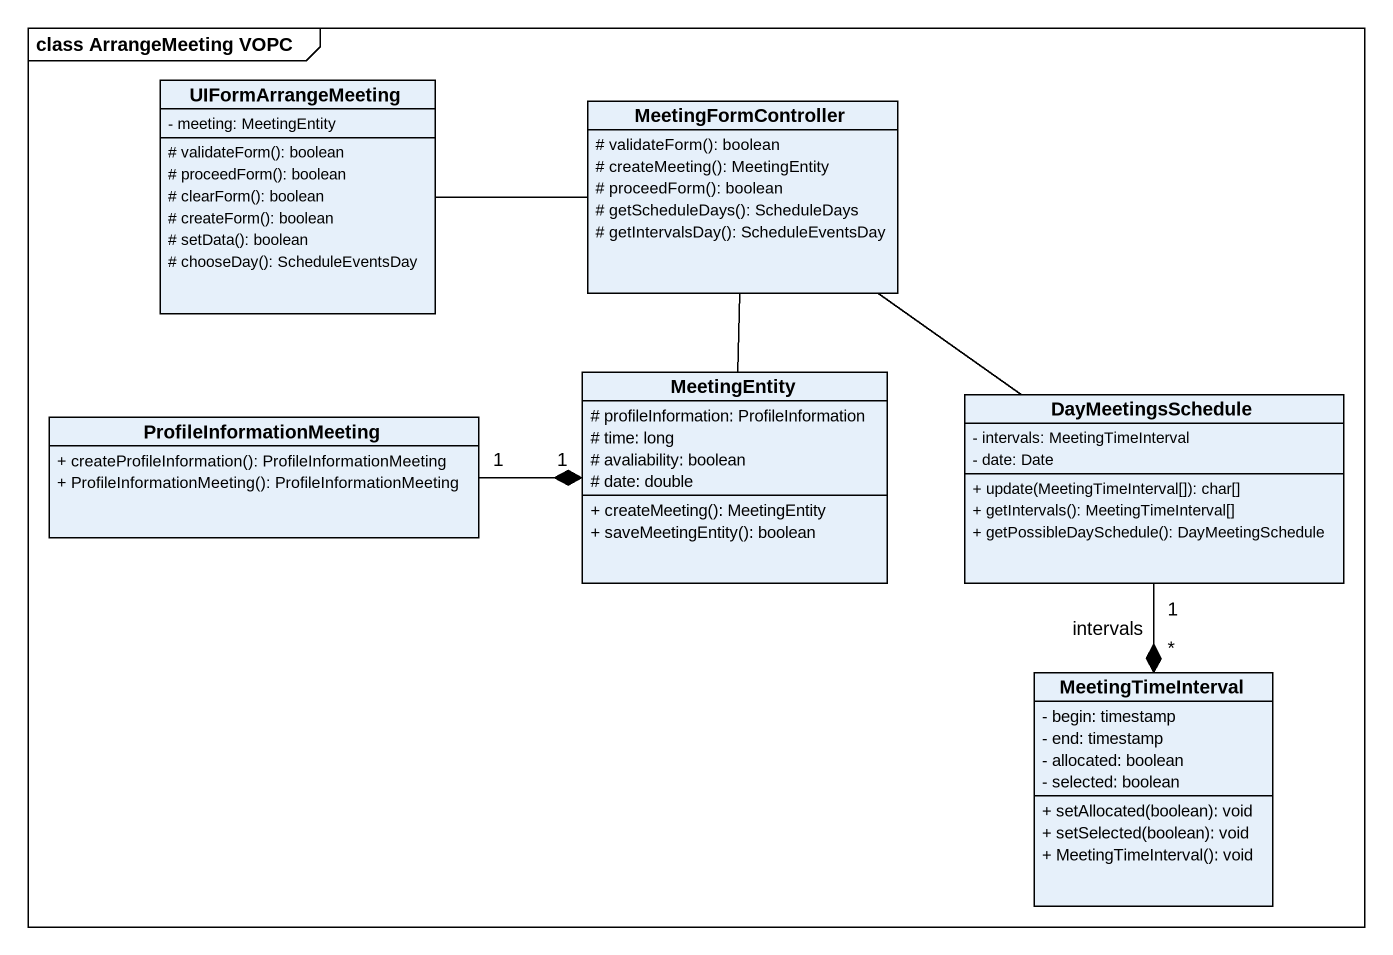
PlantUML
@startuml
mainframe class ArrangeMeeting VOPC
hide circle
hide empty members
skinparam classAttributeIconSize 0
class UIFormArrangeMeeting {
  - meeting: MeetingEntity
  # validateForm(): boolean
  # proceedForm(): boolean
  # clearForm(): boolean
  # createForm(): boolean
  # setData(): boolean
  # chooseDay(): ScheduleEventsDay
}
class MeetingFormController {
  # validateForm(): boolean
  # createMeeting(): MeetingEntity
  # proceedForm(): boolean
  # getScheduleDays(): ScheduleDays
  # getIntervalsDay(): ScheduleEventsDay
}
class ProfileInformationMeeting {
  + createProfileInformation(): ProfileInformationMeeting
  + ProfileInformationMeeting(): ProfileInformationMeeting
}
class MeetingEntity {
  # profileInformation: ProfileInformation
  # time: long
  # avaliability: boolean
  # date: double
  + createMeeting(): MeetingEntity
  + saveMeetingEntity(): boolean
}
class DayMeetingsSchedule {
  - intervals: MeetingTimeInterval
  - date: Date
  + update(MeetingTimeInterval[]): char[]
  + getIntervals(): MeetingTimeInterval[]
  + getPossibleDaySchedule(): DayMeetingSchedule
}
class MeetingTimeInterval {
  - begin: timestamp
  - end: timestamp
  - allocated: boolean
  - selected: boolean
  + setAllocated(boolean): void
  + setSelected(boolean): void
  + MeetingTimeInterval(): void
}
UIFormArrangeMeeting -right- MeetingFormController
MeetingFormController -- MeetingEntity
MeetingFormController -- DayMeetingsSchedule
ProfileInformationMeeting "1" -right-* "1" MeetingEntity
DayMeetingsSchedule "1" --* "*" MeetingTimeInterval : intervals
@enduml
